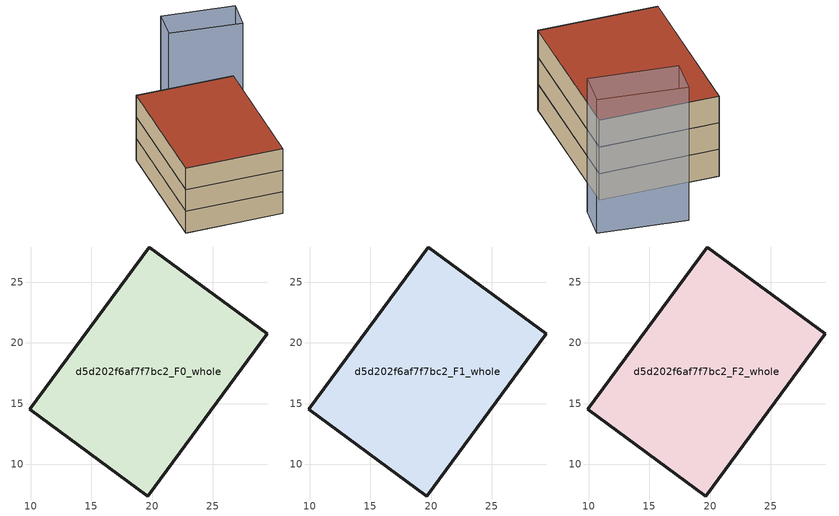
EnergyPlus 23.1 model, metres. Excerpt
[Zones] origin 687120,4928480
d5d202f6af7f7bc2_F0_whole
 floor ground (EU_floor_Construction): 19.64,7.38 29.49,20.74 19.79,27.9 9.93,14.54 z0
 wall outside (EU_wall_Construction): 19.79,27.9 29.49,20.74 19.64,7.38 9.93,14.54 19.79,27.9 z0:3
d5d202f6af7f7bc2_F1_whole
 floor to d5d202f6af7f7bc2_F0_whole (EU_floor_Construction): 19.63,7.38 29.49,20.74 19.78,27.9 9.93,14.54 z3
 wall outside (EU_wall_Construction): 19.79,27.9 29.49,20.74 19.64,7.38 9.93,14.54 19.79,27.9 z3:6
d5d202f6af7f7bc2_F2_whole
 floor to d5d202f6af7f7bc2_F1_whole (EU_floor_Construction): 19.63,7.38 29.49,20.74 19.78,27.9 9.93,14.54 z6
 wall outside (EU_wall_Construction): 19.79,27.9 29.49,20.74 19.64,7.38 9.93,14.54 19.79,27.9 z6:9
 roof outside (EU_roof_Construction): 29.49,20.74 19.64,7.38 9.93,14.54 19.79,27.9 z9
shading: 27.74,29.71 34.32,23.67 / 34.32,23.67 31.77,20.9 / 31.77,20.9 25.2,26.94 / 25.2,26.94 27.74,29.71 z0:15
[Building]
EU S2 Campaign: North Axis=0; Terrain=City; Solar Distribution=FullExterior
[Site:Location]
Bologna: Latitude=44.5; Longitude=11.25; Time Zone=1; Elevation=37
[SizingPeriod:WeatherFileDays]
AnnualSizingPeriod: Begin Month=1; Begin Day of Month=1; End Month=12; End Day of Month=31; Day of Week for Start Day=Monday; Use Weather File Daylight Saving Period=No; Use Weather File Rain and Snow Indicators=No
[MATERIAL]
EU_InternalMass_Material: Roughness=MediumRough; Thickness=0.1; Conductivity=1; Density=1800; Specific Heat=900; Thermal Absorptance=0.9; Solar Absorptance=0.7; Visible Absorptance=0.7
[MATERIAL:NOMASS] Roughness=MediumRough; Thermal Absorptance=0.9; Solar Absorptance=0.7; Visible Absorptance=0.7
Name | Thermal Resistance
EU_wall_NoMass | 0.937881
EU_roof_NoMass | 0.548572
EU_floor_NoMass | 0.71348
[CONSTRUCTION]
EU_wall_Construction: EU_wall_NoMass
EU_roof_Construction: EU_roof_NoMass
EU_floor_Construction: EU_floor_NoMass
EU_InternalMass_Construction: EU_InternalMass_Material
[ZONE] Type=1; Multiplier=1; Ceiling Height=autocalculate; Floor Area=autocalculate; Part of Total Floor Area=Yes
Name | Volume
d5d202f6af7f7bc2_F0_whole | 600.516
d5d202f6af7f7bc2_F1_whole; d5d202f6af7f7bc2_F2_whole | 600.517
[INTERNALMASS] Construction=EU_InternalMass_Construction; Surface Area=200.172
Name | Zone or ZoneList
d5d202f6af7f7bc2_F0_whole_EU_InternalMass | d5d202f6af7f7bc2_F0_whole
d5d202f6af7f7bc2_F1_whole_EU_InternalMass | d5d202f6af7f7bc2_F1_whole
d5d202f6af7f7bc2_F2_whole_EU_InternalMass | d5d202f6af7f7bc2_F2_whole
[OTHEREQUIPMENT] Fuel Type=Electricity; Design Level Calculation Method=Watts/Area; Power per Zone Floor Area=1; Fraction Latent=0; Fraction Radiant=0; Fraction Lost=0; Carbon Dioxide Generation Rate=0; EndUse Subcategory=EU_Step8_InternalGains
Name | Zone or ZoneList or Space or SpaceList | Schedule
EU_Step8_InternalGain_d5d202f6af7f7bc2_F0_whole_f000 | d5d202f6af7f7bc2_F0_whole | EU_Step8_GainSchedule_d5d202f6af7f7bc2_F0_whole_f000
EU_Step8_InternalGain_d5d202f6af7f7bc2_F1_whole_f000 | d5d202f6af7f7bc2_F1_whole | EU_Step8_GainSchedule_d5d202f6af7f7bc2_F1_whole_f000
EU_Step8_InternalGain_d5d202f6af7f7bc2_F2_whole_f000 | d5d202f6af7f7bc2_F2_whole | EU_Step8_GainSchedule_d5d202f6af7f7bc2_F2_whole_f000
[ZONEVENTILATION:DESIGNFLOWRATE] Schedule=EU_AlwaysOn; Design Flow Rate Calculation Method=AirChanges/Hour; Air Changes per Hour=0.687892; Ventilation Type=Natural; Fan Pressure Rise=0; Fan Total Efficiency=1; Constant Term Coefficient=1; Temperature Term Coefficient=0; Velocity Term Coefficient=0; Velocity Squared Term Coefficient=0; Minimum Indoor Temperature=-100; Maximum Indoor Temperature=100; Delta Temperature=-100; Minimum Outdoor Temperature=-100; Maximum Outdoor Temperature=100; Maximum Wind Speed=40
Name | Zone or ZoneList or Space or SpaceList
EU_ConstantAir_d5d202f6af7f7bc2_F0_whole | d5d202f6af7f7bc2_F0_whole
EU_ConstantAir_d5d202f6af7f7bc2_F1_whole | d5d202f6af7f7bc2_F1_whole
EU_ConstantAir_d5d202f6af7f7bc2_F2_whole | d5d202f6af7f7bc2_F2_whole
[HVACTEMPLATE:THERMOSTAT] Constant Heating Setpoint=20; Constant Cooling Setpoint=50
EU_HeatOnly_d5d202f6af7f7bc2_F0_whole; EU_HeatOnly_d5d202f6af7f7bc2_F1_whole; EU_HeatOnly_d5d202f6af7f7bc2_F2_whole
[HVACTEMPLATE:ZONE:IDEALLOADSAIRSYSTEM] System Availability Schedule=EU_AlwaysOn; Maximum Heating Supply Air Temperature=50; Minimum Cooling Supply Air Temperature=13; Maximum Heating Supply Air Humidity Ratio=0.0156; Minimum Cooling Supply Air Humidity Ratio=0.0077; Heating Limit=NoLimit; Cooling Limit=NoLimit; Heating Availability Schedule=EU_AlwaysOn; Cooling Availability Schedule=EU_CoolingOff; Dehumidification Control Type=ConstantSensibleHeatRatio; Cooling Sensible Heat Ratio=0.7; Dehumidification Setpoint=60; Humidification Control Type=None; Humidification Setpoint=30; Outdoor Air Method=None; Outdoor Air Flow Rate per Person=0.00944; Outdoor Air Flow Rate per Zone Floor Area=0; Outdoor Air Flow Rate per Zone=0; Demand Controlled Ventilation Type=None; Outdoor Air Economizer Type=NoEconomizer; Heat Recovery Type=None; Sensible Heat Recovery Effectiveness=0.7; Latent Heat Recovery Effectiveness=0.65
Name | Template Thermostat
d5d202f6af7f7bc2_F0_whole | EU_HeatOnly_d5d202f6af7f7bc2_F0_whole
d5d202f6af7f7bc2_F1_whole | EU_HeatOnly_d5d202f6af7f7bc2_F1_whole
d5d202f6af7f7bc2_F2_whole | EU_HeatOnly_d5d202f6af7f7bc2_F2_whole
[SIZING:ZONE] Zone Cooling Design Supply Air Temperature Input Method=SupplyAirTemperature; Zone Cooling Design Supply Air Temperature=13; Zone Heating Design Supply Air Temperature Input Method=SupplyAirTemperature; Zone Heating Design Supply Air Temperature=50; Zone Cooling Design Supply Air Humidity Ratio=0.008; Zone Heating Design Supply Air Humidity Ratio=0.008; Cooling Design Air Flow Method=DesignDay; Cooling Design Air Flow Rate=0; Cooling Minimum Air Flow per Zone Floor Area=0.000762; Cooling Minimum Air Flow=0; Cooling Minimum Air Flow Fraction=0.2; Heating Design Air Flow Method=DesignDay; Heating Design Air Flow Rate=0; Heating Maximum Air Flow per Zone Floor Area=0.002032; Heating Maximum Air Flow=0.141576; Heating Maximum Air Flow Fraction=0.3; Account for Dedicated Outdoor Air System=No; Dedicated Outdoor Air System Control Strategy=NeutralSupplyAir; Dedicated Outdoor Air Low Setpoint Temperature for Design=autosize; Dedicated Outdoor Air High Setpoint Temperature for Design=autosize; Zone Load Sizing Method=Sensible Load Only No Latent Load; Zone Latent Cooling Design Supply Air Humidity Ratio Input Method=HumidityRatioDifference; Zone Cooling Design Supply Air Humidity Ratio Difference=0.005; Zone Latent Heating Design Supply Air Humidity Ratio Input Method=HumidityRatioDifference; Zone Humidification Design Supply Air Humidity Ratio Difference=0.005
d5d202f6af7f7bc2_F0_whole; d5d202f6af7f7bc2_F1_whole; d5d202f6af7f7bc2_F2_whole
[SCHEDULE:CONSTANT]
Name | Hourly Value
EU_AlwaysOn | 1
EU_CoolingOff | 0
[SCHEDULE:FILE] Column Number=1; Rows to Skip at Top=0; Number of Hours of Data=8760; Column Separator=Comma; Interpolate to Timestep=No; Minutes per Item=60; Adjust Schedule for Daylight Savings=Yes
Name | File
EU_Step8_GainSchedule_d5d202f6af7f7bc2_F0_whole_f000 | ../../schedules/d5d202f6af7f7bc2/d5d202f6af7f7bc2_F0_whole_f000_gain.csv
EU_Step8_GainSchedule_d5d202f6af7f7bc2_F1_whole_f000 | ../../schedules/d5d202f6af7f7bc2/d5d202f6af7f7bc2_F1_whole_f000_gain.csv
EU_Step8_GainSchedule_d5d202f6af7f7bc2_F2_whole_f000 | ../../schedules/d5d202f6af7f7bc2/d5d202f6af7f7bc2_F2_whole_f000_gain.csv
